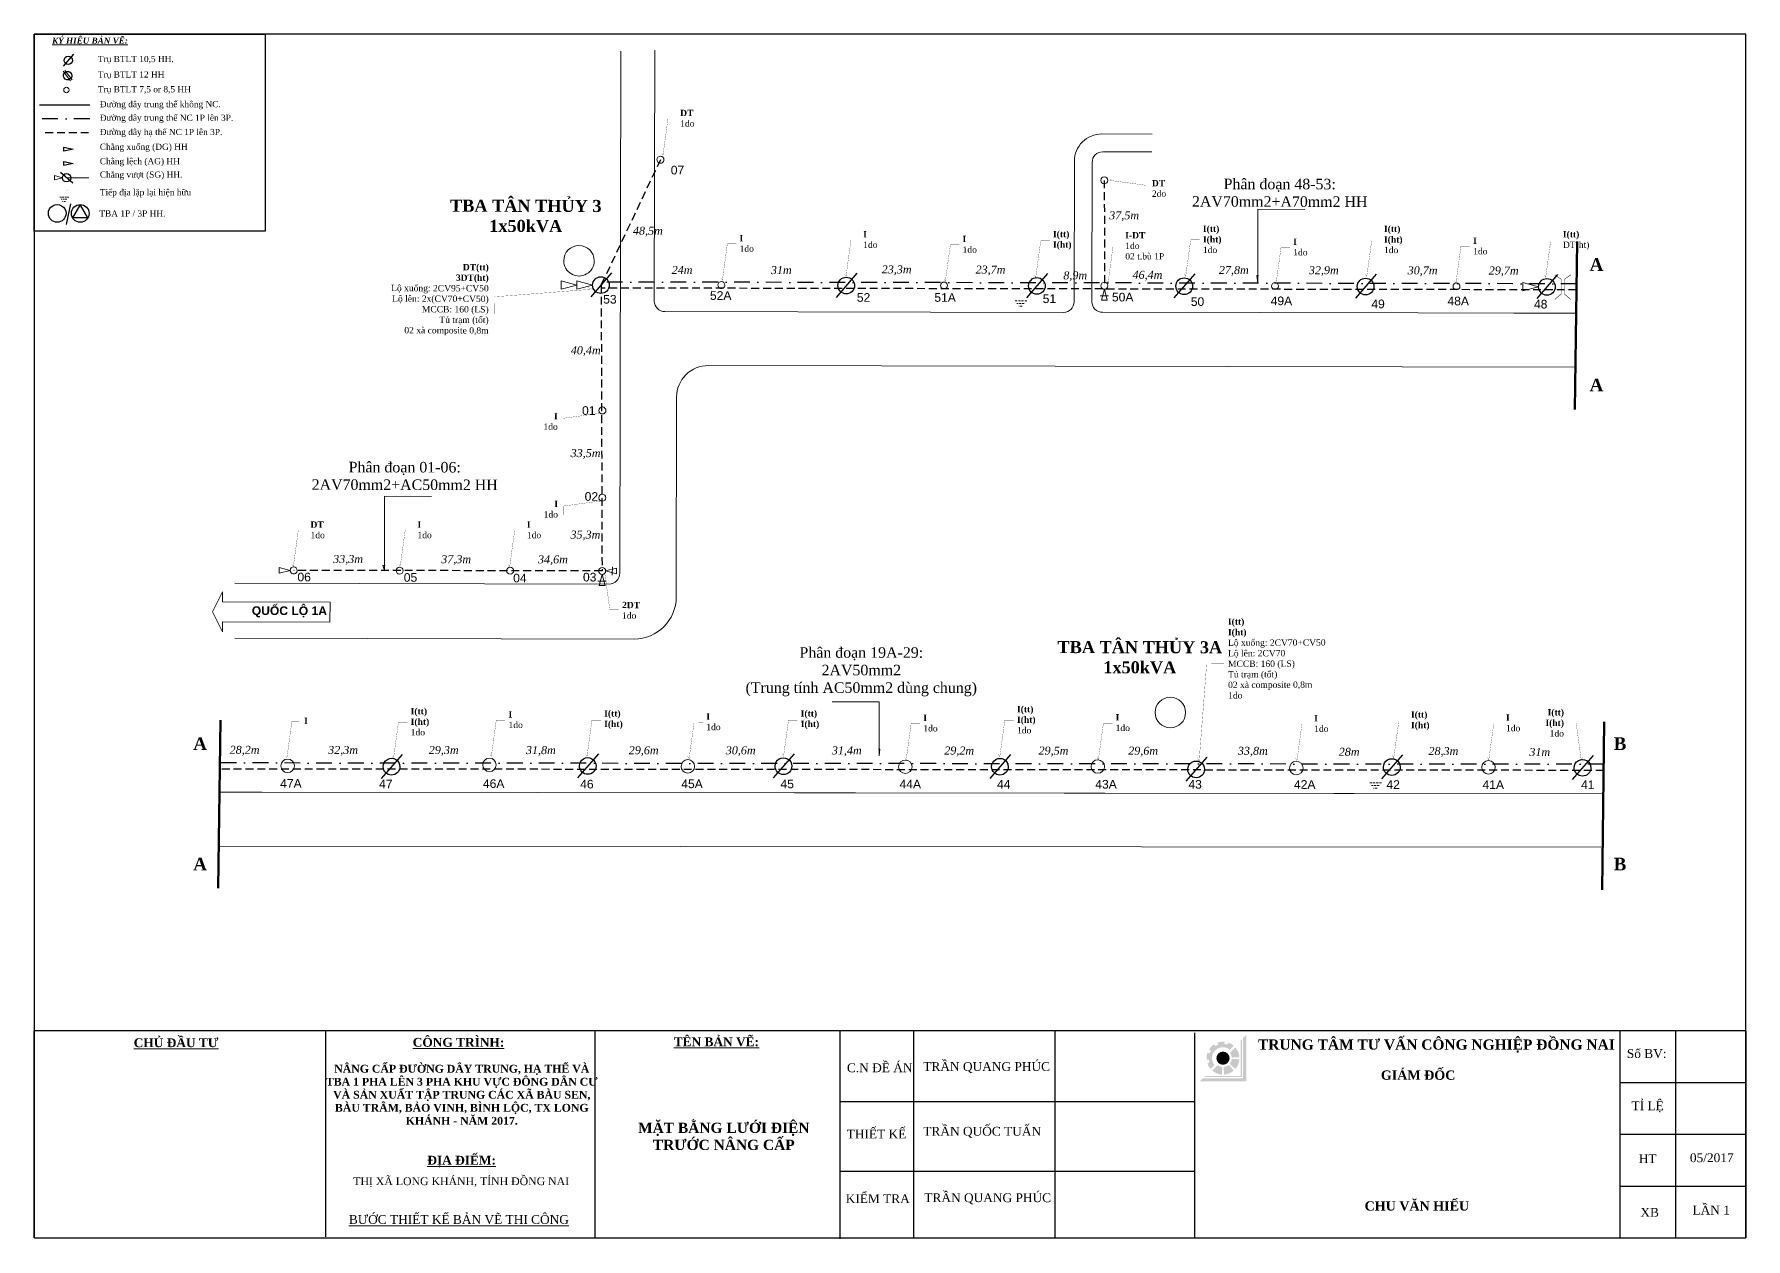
# Model space of a CAD drawing. Header units: metres. Extents: x 429925 to 893472, y 1245258 to 2552490.
# Drawn here: x 435370 to 436183, y 1260854 to 1261426 of the extents above; entities that cross this region are included whole.
import ezdxf

# ---------------------------------------------------------------- set-up
doc = ezdxf.new("R2010")
doc.units = ezdxf.units.M
doc.linetypes.add('DASHDOT', pattern=[1, 0.5, -0.25, 0, -0.25])
doc.linetypes.add('DASHED2', pattern=[0.375, 0.25, -0.125])
doc.layers.add('duong', color=2, linetype='Continuous', lineweight=15)
doc.layers.add('duong bao', color=3, linetype='Continuous', lineweight=13)
doc.layers.add('Khung ten', color=7, linetype='Continuous')
doc.layers.add('KHUNGBANVE', color=6, linetype='Continuous')
doc.styles.get("Standard").update_dxf_attribs({"font": 'arial.ttf'})
doc.styles.add('Unicode', font='times.ttf')

# ---------------------------------------------------------------- blocks, each defined once
blk = doc.blocks.new('A$C46BF4DDC')
at = {"color": 9, "linetype": 'Continuous'}
blk.add_line((9.91, 11.46), (0, 0), dxfattribs=at)
blk.add_lwpolyline([(0.89, 5.61, -1), (8.82, 5.61, -1)], format="xyb", close=True, dxfattribs=at)
blk = doc.blocks.new('A$C293D3FA7')
at = {"color": 4, "linetype": 'Continuous', "lineweight": 18}
blk.add_line((3.18, 3.98), (3.18, 0), dxfattribs=at)
blk.add_lwpolyline([(0, 2.04), (5.22, 0.64), (5.22, 3.43)], close=True, dxfattribs=at)
blk = doc.blocks.new('A$C7B825D87')
at = {"layer": 'duong bao', "color": 1, "linetype": 'DASHED2', "lineweight": 20, "ltscale": 4}
for p, q in [((1.21, 2.48), (7.13, 2.48)), ((2.41, 1.31), (5.91, 1.31)), ((3.34, 0), (4.99, 0))]:
    blk.add_line(p, q, dxfattribs=at)
at = {"layer": 'duong bao', "color": 1, "linetype": 'DASHED2', "lineweight": 20, "ltscale": 4, "const_width": 0.0325}
blk.add_lwpolyline([(0.01, 8.11), (4.17, 5.43), (4.17, 2.48)], dxfattribs=at)
blk = doc.blocks.new('A$C6542344A')
at = {"color": 9, "linetype": 'Continuous'}
for p, q in [((7.5, 9.8), (0, 1.2)), ((8.7, 8.6), (1.3, 0))]:
    blk.add_line(p, q, dxfattribs=at)
for points in [[(0.3, 4.9, -1), (8.2, 4.9, -1)], [(4.3, 1, -1), (4.3, 8.9, -1)]]:
    blk.add_lwpolyline(points, format="xyb", close=True, dxfattribs=at)

msp = doc.modelspace()

# ---------------------------------------------------------------- hatches: boundary and pattern name
at = {"layer": 'duong bao', "lineweight": 50, "ltscale": 2}
h = msp.add_hatch(color=256, dxfattribs=at)
h.paths.add_polyline_path([(435385.22, 1261404.33, -1), (435386, 1261408.23, -1)], flags=17)
h.paths.add_polyline_path([(435386, 1261408.23, 1), (435385.22, 1261404.33, 1)], flags=17)
at = {"layer": 'Khung ten'}
h = msp.add_hatch(color=160, dxfattribs=at)
h.paths.add_polyline_path([(435945.33, 1260950.74), (435943.77, 1260949.17), (435943.77, 1260930.19), (435924.78, 1260930.19), (435923.22, 1260928.63), (435945.33, 1260928.63)])
h.paths.add_polyline_path([(435943.25, 1260948.65), (435942.73, 1260948.13), (435942.73, 1260931.23), (435925.83, 1260931.23), (435925.3, 1260930.71), (435943.25, 1260930.71)], flags=17)
for color, points in [(160, [(435939.42, 1260945.57, 0.10032), (435936.73, 1260947.11), (435936.4, 1260946.12, 0.055263), (435934.94, 1260946.43), (435935.04, 1260947.46, 0.110865), (435931.64, 1260947.04), (435931.99, 1260946.06, 0.055263), (435930.65, 1260945.41), (435930.09, 1260946.29, 0.110865), (435927.67, 1260943.87), (435928.55, 1260943.31, 0.055263), (435927.9, 1260941.97), (435926.92, 1260942.32, 0.110865), (435926.5, 1260938.92), (435927.53, 1260939.02, 0.055263), (435927.84, 1260937.56), (435926.85, 1260937.23, 0.10032), (435928.39, 1260934.53), (435930.24, 1260936.38, -0.904534), (435937.57, 1260943.72)]), (1, [(435937.4, 1260939.68, 1), (435931.15, 1260939.68, 1)])]:
    msp.add_hatch(color=color, dxfattribs=at).paths.add_polyline_path(points)
h = msp.add_hatch(color=104, dxfattribs=at)
h.paths.add_polyline_path([(435940.16, 1260944.83), (435937.57, 1260942.24, -0.149436), (435938.44, 1260939.96), (435942.08, 1260940.2, 0.16445)])
h.paths.add_polyline_path([(435942.08, 1260939.16), (435938.44, 1260939.4, -0.16445), (435937.41, 1260936.94), (435940.16, 1260934.53, 0.16445)])
h.paths.add_polyline_path([(435939.42, 1260933.8), (435937.02, 1260936.54, -0.16445), (435934.55, 1260935.52), (435934.8, 1260931.88, 0.16445)])
h.paths.add_polyline_path([(435933.75, 1260931.88), (435934, 1260935.52, -0.149436), (435931.72, 1260936.39), (435929.13, 1260933.8, 0.16445)])

# ---------------------------------------------------------------- linework, layer by layer
at = {"color": 4, "linetype": 'Continuous', "lineweight": 18}
for p, q in [((435647.78, 1261169.86), (435648.25, 1261417.97)), ((435664.42, 1261418.43), (435664.2, 1261299.23)), ((435876.73, 1261378.6), (435900.69, 1261378.56)), ((435877.16, 1261370.11), (435900.52, 1261370.06)), ((435863.58, 1261298.86), (435863.71, 1261365.63)), ((435872.15, 1261365.12), (435872.02, 1261298.92)), ((435950.88, 1261342.83), (435973.19, 1261342.79)), ((435669.19, 1261294.22), (435858.57, 1261293.87)), ((435877.01, 1261293.91), (436101.98, 1261293.49)), ((436101.98, 1261293.49), (436072.46, 1261293.54)), ((435689.82, 1261268.62), (436101.63, 1261267.86)), ((435674.62, 1261158.7), (435674.79, 1261253.65)), ((435536.1, 1261206.55), (435558.41, 1261206.5)), ((435644.28, 1261173.01), (435644.27, 1261169.03)), ((435465.03, 1261165.2), (435642.78, 1261164.87)), ((435464.98, 1261139.09), (435654.58, 1261138.74)), ((435770.93, 1261108.9), (435748.63, 1261108.9)), ((435759.7, 1261065.65), (435457.73, 1261065.96)), ((435457.73, 1261065.96), (435477.79, 1261065.94)), ((436114.93, 1261065.3), (435730.84, 1261065.68)), ((436114.93, 1261065.3), (435759.7, 1261065.65)), ((436114.61, 1261039.82), (435457.4, 1261040.33))]:
    msp.add_line(p, q, dxfattribs=at)
at = {"color": 1, "lineweight": 30, "ltscale": 15}
msp.add_line((435396.09, 1261392.28), (435372.26, 1261392.28), dxfattribs=at)
at = {"color": 1, "linetype": 'DASHDOT', "lineweight": 30, "ltscale": 15}
for p, q in [((435396.09, 1261385.82), (435372.26, 1261385.82)), ((436102.17, 1261307.43), (435638.97, 1261308.29)), ((436115.11, 1261079.24), (435457.91, 1261079.9))]:
    msp.add_line(p, q, dxfattribs=at)
at = {"color": 5, "linetype": 'DASHED2', "lineweight": 30, "ltscale": 15}
for p, q in [((435374.93, 1261379.31), (435396.13, 1261379.31)), ((435667.12, 1261366.34), (435638.97, 1261306.93)), ((435877.91, 1261356.56), (435877.95, 1261306.49)), ((436102.13, 1261304.55), (435638.96, 1261305.41)), ((435638.97, 1261306.93), (435639.38, 1261171.08)), ((435639.44, 1261171.08), (435492.95, 1261171.35)), ((435639.39, 1261169.43), (435639.39, 1261169.26)), ((436115.07, 1261076.35), (435457.87, 1261077.02))]:
    msp.add_line(p, q, dxfattribs=at)
at = {"color": 7, "linetype": 'Continuous'}
msp.add_line((435387.01, 1261345.35), (435384.92, 1261335.58), dxfattribs=at)
at = {"color": 9, "linetype": 'Continuous'}
msp.add_lwpolyline([(435369.74, 1260854.45), (436182.54, 1260854.45), (436182.54, 1261425.95), (435369.74, 1261425.95)], close=True, dxfattribs=at)
at = {"color": 7, "linetype": 'Continuous'}
for points in [[(435369.74, 1261425.95), (435479.45, 1261425.95), (435479.45, 1261332.37), (435369.74, 1261332.37)], [(435383.8, 1261372.34), (435388.2, 1261371.39), (435383.8, 1261370.44)], [(435383.8, 1261365.5), (435388.2, 1261364.56), (435383.8, 1261363.61)], [(435388.12, 1261338.83), (435391.59, 1261344.82), (435395.05, 1261338.83)]]:
    msp.add_lwpolyline(points, close=True, dxfattribs=at)
at = {"color": 9, "linetype": 'Continuous'}
for points in [[(435385.22, 1261404.33, -1), (435386, 1261408.23, -1)], [(435387.56, 1261405.89, -1), (435383.66, 1261406.67, -1)]]:
    msp.add_lwpolyline(points, format="xyb", close=True, dxfattribs=at)
at = {"color": 4, "linetype": 'Continuous', "lineweight": 18}
for points in [[(435383.72, 1261399.45, -1), (435386.3, 1261399.45, -1)], [(435665.47, 1261366.35, -1), (435668.78, 1261366.34, -1)], [(435876.25, 1261356.57, -1), (435879.57, 1261356.56, -1)], [(435621.19, 1261318.37, -1), (435635.7, 1261318.39, -1)], [(435694.42, 1261306.83, -1), (435697.73, 1261306.82, -1)], [(435800.17, 1261306.63, -1), (435803.49, 1261306.63, -1)], [(435876.3, 1261306.49, -1), (435879.61, 1261306.49, -1)], [(435957.37, 1261306.34, -1), (435960.68, 1261306.34, -1)], [(436043.51, 1261306.18, -1), (436046.82, 1261306.18, -1)], [(435637.92, 1261247.28, -1), (435641.24, 1261247.28, -1)], [(435637.85, 1261205.87, -1), (435641.16, 1261205.87, -1)], [(435491.3, 1261171.36, -1), (435494.61, 1261171.35, -1)], [(435541.61, 1261171.26, -1), (435544.92, 1261171.26, -1)], [(435594.09, 1261171.16, -1), (435597.4, 1261171.16, -1)], [(435637.78, 1261171.08, -1), (435641.09, 1261171.08, -1)], [(435916.51, 1261103.86, -1), (435902.01, 1261103.83, -1)], [(435493.26, 1261078.51, -1), (435486.87, 1261078.51, -1)], [(435589.11, 1261078.99, -1), (435582.72, 1261079, -1)], [(435683.34, 1261078.26, -1), (435676.95, 1261078.27, -1)], [(435786.63, 1261078.09, -1), (435780.24, 1261078.09, -1)], [(435878.04, 1261078.18, -1), (435871.64, 1261078.19, -1)], [(435972.27, 1261077.45, -1), (435965.87, 1261077.46, -1)], [(436063.56, 1261077.82, -1), (436057.17, 1261077.83, -1)]]:
    msp.add_lwpolyline(points, format="xyb", close=True, dxfattribs=at)
for points in [[(435383.11, 1261357.79), (435379.38, 1261356.79), (435379.38, 1261358.79)], [(435627.44, 1261306.84), (435619.98, 1261304.86), (435619.99, 1261308.84)], [(435634.9, 1261306.82), (435627.44, 1261304.85), (435627.44, 1261308.83)], [(436084.18, 1261306.02), (436076.73, 1261308.03), (436076.72, 1261304.05)], [(435491.3, 1261171.36), (435486.08, 1261169.97), (435486.08, 1261172.76)], [(435641.09, 1261171.08), (435646.31, 1261169.67), (435646.32, 1261172.46)], [(435510.2, 1261156.32), (435459.17, 1261156.42), (435459.18, 1261161.18), (435454.4, 1261151.66), (435459.14, 1261142.13), (435459.15, 1261146.89), (435510.18, 1261146.8)]]:
    msp.add_lwpolyline(points, close=True, dxfattribs=at)
at = {"color": 7, "linetype": 'Continuous'}
for points in [[(435376.44, 1261340.86, -1), (435384.83, 1261340.89, -1)], [(435387.37, 1261340.86, -1), (435395.77, 1261340.89, -1)]]:
    msp.add_lwpolyline(points, format="xyb", close=True, dxfattribs=at)
at = {"color": 4, "linetype": 'Continuous', "lineweight": 18}
for points in [[(435951.17, 1261311.32), (435950.4, 1261311.34), (435950.83, 1261307.72), (435950.88, 1261342.83)], [(435536.38, 1261173.72), (435535.29, 1261173.68), (435536.04, 1261171.27), (435536.1, 1261206.55)], [(435770.6, 1261086.36), (435771.37, 1261086.36), (435770.93, 1261083.3), (435770.93, 1261108.9)]]:
    msp.add_lwpolyline(points, dxfattribs=at)
at = {"color": 4, "linetype": 'Continuous', "lineweight": 18, "const_width": 0.24}
for points in [[(436091.76, 1261311.74), (436094.86, 1261309.62), (436094.85, 1261302.57), (436091.88, 1261300.04)], [(436099.54, 1261311.73), (436096.43, 1261309.62), (436096.42, 1261302.57), (436099.38, 1261300.03)]]:
    msp.add_lwpolyline(points, dxfattribs=at)
at = {"color": 4, "linetype": 'Continuous', "lineweight": 18}
for centre, radius, start, end in [((435876.71, 1261365.6), 13, 89.89343, 179.89343), ((435876.72, 1261370.6), 8, 89.89343, 89.89343), ((435877.15, 1261365.11), 5, 89.89343, 179.89343), ((435669.2, 1261299.22), 5, 179.89343, 269.89343), ((435858.58, 1261298.87), 5, 269.89343, 359.89343), ((435877.02, 1261298.91), 5, 179.89343, 269.89343), ((435689.79, 1261253.62), 15, 89.89343, 179.89343), ((435642.78, 1261169.87), 5, 269.89343, 359.89343), ((435654.62, 1261158.74), 20, 269.89343, 359.89343)]:
    msp.add_arc(centre, radius, start, end, dxfattribs=at)
at = {"layer": 'duong bao', "lineweight": 18, "ltscale": 2}
msp.add_line((435395.74, 1261357.74), (435385.15, 1261357.74), dxfattribs=at)
at = {"layer": 'duong bao', "lineweight": 50, "ltscale": 2}
for p, q in [((436102.45, 1261327.6), (436101.36, 1261247.79)), ((435458.16, 1261100.21), (435457.15, 1261020.4)), ((436115.36, 1261099.47), (436114.35, 1261019.66))]:
    msp.add_line(p, q, dxfattribs=at)
at = {"layer": 'duong bao', "color": 4, "lineweight": 15, "ltscale": 2, "const_width": 0.1}
for points in [[(435667.66, 1261369.62), (435668.34, 1261368.59), (435670.7, 1261385.83), (435674.92, 1261385.84)], [(435881.48, 1261357.25), (435880.46, 1261356.57), (435897.69, 1261354.21), (435897.71, 1261350)], [(435754.57, 1261312.02), (435755.25, 1261310.99), (435757.61, 1261328.23), (435761.83, 1261328.24)], [(435844.68, 1261311.62), (435845.36, 1261310.6), (435847.72, 1261327.83), (435851.94, 1261327.85)], [(435915.9, 1261312.09), (435916.58, 1261311.07), (435918.94, 1261328.3), (435923.16, 1261328.31)], [(436001.88, 1261312.02), (436002.57, 1261311), (436004.93, 1261328.23), (436009.14, 1261328.25)], [(436086.85, 1261311.55), (436087.53, 1261310.53), (436089.89, 1261327.76), (436094.11, 1261327.77)], [(435695.86, 1261310.16), (435696.54, 1261309.14), (435698.9, 1261326.37), (435703.11, 1261326.38)], [(435801.76, 1261309.76), (435802.44, 1261308.74), (435804.8, 1261325.97), (435809.01, 1261325.99)], [(435879.01, 1261309.01), (435879.69, 1261307.99), (435882.05, 1261325.22), (435886.26, 1261325.24)], [(435958.79, 1261308.45), (435959.47, 1261307.43), (435961.83, 1261324.66), (435966.05, 1261324.68)], [(436044.22, 1261308.94), (436044.9, 1261307.91), (436047.26, 1261325.14), (436051.48, 1261325.16)], [(435632.74, 1261305.63), (435634.88, 1261304.87), (435588.41, 1261301.27), (435588.29, 1261293.07)], [(435637.37, 1261246.64), (435638.39, 1261245.95), (435621.16, 1261243.6), (435621.14, 1261239.38)], [(435637.49, 1261204.96), (435638.51, 1261204.28), (435621.28, 1261201.92), (435621.26, 1261197.7)], [(435492.1, 1261174.13), (435492.78, 1261173.11), (435495.14, 1261190.34), (435499.36, 1261190.36)], [(435542.86, 1261174.16), (435543.54, 1261173.13), (435545.9, 1261190.36), (435550.12, 1261190.38)], [(435594.86, 1261174.16), (435595.54, 1261173.13), (435597.9, 1261190.36), (435602.11, 1261190.38)], [(435640.05, 1261168.82), (435640.73, 1261169.84), (435643.09, 1261152.61), (435647.31, 1261152.59)], [(435922.17, 1261082.71), (435922.93, 1261080.56), (435926.53, 1261127.04), (435934.73, 1261127.15)], [(435586.12, 1261084), (435586.81, 1261082.98), (435589.16, 1261100.21), (435593.38, 1261100.22)], [(435631.56, 1261084), (435632.24, 1261082.98), (435634.6, 1261100.21), (435638.82, 1261100.22)], [(435724.89, 1261083.99), (435725.57, 1261082.97), (435727.93, 1261100.2), (435732.14, 1261100.21)], [(435827.62, 1261083.97), (435828.3, 1261082.95), (435830.66, 1261100.18), (435834.88, 1261100.2)], [(435489.05, 1261083.4), (435489.73, 1261082.38), (435492.09, 1261099.61), (435496.31, 1261099.63)], [(435539.67, 1261083.01), (435540.35, 1261081.98), (435542.71, 1261099.22), (435546.93, 1261099.23)], [(435680.05, 1261082.99), (435680.73, 1261081.97), (435683.09, 1261099.2), (435687.31, 1261099.22)], [(435783.13, 1261082.38), (435783.81, 1261081.36), (435786.17, 1261098.59), (435790.39, 1261098.61)], [(435874.44, 1261082.61), (435875.12, 1261081.58), (435877.48, 1261098.82), (435881.69, 1261098.83)], [(435968.73, 1261082.19), (435969.41, 1261081.17), (435971.77, 1261098.4), (435975.99, 1261098.41)], [(436014.71, 1261083.45), (436015.39, 1261082.42), (436017.75, 1261099.66), (436021.97, 1261099.67)], [(436059.83, 1261082.47), (436060.51, 1261081.45), (436062.87, 1261098.68), (436067.09, 1261098.7)], [(436105.05, 1261082.47), (436104.37, 1261081.45), (436102.01, 1261098.68), (436097.8, 1261098.7)]]:
    msp.add_lwpolyline(points, dxfattribs=at)
at = {"layer": 'KHUNGBANVE', "color": 2}
for p, q in [((435369.74, 1260854.45), (435369.74, 1260952.61)), ((436182.54, 1260952.61), (435369.74, 1260952.61)), ((435508.22, 1260854.9), (435508.22, 1260952.76)), ((435636.07, 1260854.45), (435636.07, 1260952.61)), ((435752.52, 1260853.93), (435752.52, 1260952.61)), ((435787.42, 1260854.15), (435787.42, 1260952.61)), ((435854.5, 1260854.45), (435854.5, 1260952.31)), ((435920.96, 1260854.45), (435920.96, 1260951.79)), ((436122.89, 1260854.23), (436122.89, 1260952.61)), ((436149.4, 1260854.23), (436149.4, 1260952.61)), ((436182.54, 1260952.61), (436182.54, 1260854.45)), ((436182.54, 1260928.02), (436122.89, 1260928.02)), ((435920.96, 1260918.97), (435752.52, 1260918.97)), ((436182.54, 1260903.42), (436122.89, 1260903.42)), ((435920.96, 1260885.91), (435752.52, 1260885.91)), ((436182.54, 1260878.83), (436122.89, 1260878.83)), ((435369.74, 1260854.45), (436182.54, 1260854.45))]:
    msp.add_line(p, q, dxfattribs=at)

# ---------------------------------------------------------------- block references
at = {"color": 4, "linetype": 'Continuous', "lineweight": 18, "yscale": 0.5, "zscale": 0.5}
for p, xscale, rotation in [((435383.45, 1261410.74), 0.5000000000041764, 359.9423113320694), ((435382.28, 1261360.22), 0.5000000000211088, 269.9863334116617)]:
    msp.add_blockref('A$C46BF4DDC', p, dxfattribs=dict(at, xscale=xscale, rotation=rotation))
at = {"color": 4, "linetype": 'Continuous', "lineweight": 18}
for p, rotation in [((435634, 1261301.21), 359.8934308450147), ((435750.51, 1261300.99), 359.8934308450147), ((435841.03, 1261300.83), 359.8934308450147), ((435910.99, 1261300.7), 359.8934308450147), ((435997.13, 1261300.54), 359.8934308450147), ((436083.26, 1261300.38), 359.8934308450147), ((435534.56, 1261072.52), 359.9423113302711), ((435627.73, 1261072.85), 359.9423113302711), ((435720.67, 1261072.76), 359.9423113302711), ((435823.48, 1261072.5), 359.9423113302711), ((436009.59, 1261072.34), 359.9423113302711), ((435916.66, 1261071.24), 359.9423113302711), ((436100.14, 1261072.01), 359.9423113302711)]:
    msp.add_blockref('A$C46BF4DDC', p, dxfattribs=dict(at, rotation=rotation))
at = {"layer": 'duong bao', "lineweight": 50, "ltscale": 2, "xscale": 0.4999999999677948, "yscale": 0.5, "zscale": 0.5, "rotation": 78.73382310779768}
msp.add_blockref('A$C6542344A', (435387.61, 1261403.7), dxfattribs=at)
at = {"layer": 'duong bao', "lineweight": 50, "ltscale": 2, "xscale": -0.8000000000029104, "yscale": 0.7999999999883585, "zscale": 0.8}
msp.add_blockref('A$C7B825D87', (435387.19, 1261346.58), dxfattribs=at)
at = {"layer": 'duong bao', "lineweight": 50, "ltscale": 2, "xscale": -1}
for p in [(435842.3, 1261296.82), (436010.77, 1261067.91)]:
    msp.add_blockref('A$C7B825D87', p, dxfattribs=at)
at = {"layer": 'duong bao', "lineweight": 50, "ltscale": 2, "rotation": 269.8934308448112}
for p in [(435875.91, 1261304.84), (435637.4, 1261169.43)]:
    msp.add_blockref('A$C293D3FA7', p, dxfattribs=at)

# ---------------------------------------------------------------- texts
at = {"color": 4, "linetype": 'Continuous', "lineweight": 18, "insert": (435396.2, 1261422.48), "char_height": 2.867, "width": 49.2057, "attachment_point": 5}
msp.add_mtext('\\C7;\\fTimes New Roman|b1|i1|;\\H2.8669647164643;\\LKÝ HIỆU BẢN VẼ\\l\\L:\\l', dxfattribs=at)
at = {"char_height": 2.9352, "attachment_point": 4}
for s, insert, width in [('{\\fTimes New Roman|b0|i0|c0|p18;\\C7;Trụ BTLT 10,5 HH.}', (435399.93, 1261413.82), 78.7288), ('{\\fTimes New Roman|b0|i0|c0|p18;\\C7;Trụ BTLT 12 HH}', (435399.93, 1261406.5), 78.7288), ('{\\fTimes New Roman|b0|i0|c0|p18;\\C7;Trụ BTLT 7,5 or 8,5 HH}', (435399.93, 1261399.47), 78.7288), ('{\\fTimes New Roman|b0|i0|c0|p18;\\H1x;\\C7;Đường dây trung thế không NC.}', (435400.87, 1261392.28), 60.7348), ('{\\fTimes New Roman|b0|i0|c0|p18;\\C7;Đường dây trung thế NC 1P lên 3P.}', (435400.87, 1261385.82), 65.0554), ('{\\fTimes New Roman|b0|i0|c0|p18;\\C7;Đường dây hạ thế NC 1P lên 3P.}', (435400.87, 1261379.06), 69.8685), ('{\\fTimes New Roman|b0|i0|c0|p18;\\C7;Chằng xuống (DG) HH}', (435400.87, 1261372.02), 67.094), ('{\\fTimes New Roman|b0|i0|c0|p18;\\C7;Chằng lệch (AG) HH}', (435400.87, 1261365.18), 67.094), ('{\\fTimes New Roman|b0|i0|c0|p18;\\C7;Chằng vượt (SG) HH.}', (435400.87, 1261358.82), 67.094), ('{\\fTimes New Roman|b0|i0|c0|p18;\\C7;Tiếp địa lặp lại hiện hữu}', (435400.87, 1261350.44), 67.094), ('{\\fTimes New Roman|b0|i0|c0|p18;\\C7;TBA 1P / 3P HH.}', (435400.64, 1261340.79), 74)]:
    msp.add_mtext(s, dxfattribs=dict(at, insert=insert, width=width))
at = {"color": 4, "linetype": 'Continuous', "lineweight": 18}
for s, insert, char_height, width, attachment_point, rotation in [('{\\fTimes New Roman|b1|i0|c0|p18;\\C7;DT\\P\\fTimes New Roman|b0|i0|c0|p18;1do}', (435676.5, 1261386.06), 3, 24.4669, 4, 0.09969), ('{\\fArial Unicode MS|b0|i0|c0|p34;\\C7;07}', (435675.23, 1261361.39), 4.1093, 22.225, 5, 359.89343), ('{\\fTimes New Roman|b1|i0|c0|p18;\\C7;DT\\P\\fTimes New Roman|b0|i0|c0|p18;2do}', (435900.5, 1261352.71), 3, 11.75, 4, 0.09969), ('{\\fTimes New Roman|b0|i0|c0|p18;\\C7;Phân đoạn 48-53:\\P2AV70mm2+A70mm2 HH}', (435961.22, 1261350.61), 5, 86.625, 5, 359.89343), ('{\\fTimes New Roman|b1|i0|c0|p18;\\C7;TBA TÂN THỦY 3 1x50kVA}', (435603.16, 1261339.62), 5.7341, 87, 5, 359.89343), ('{\\fTimes New Roman|b0|i1|c0|p18;\\C7;37,5m}', (435887.34, 1261339.51), 3.8, 22.4014, 5, 359.89343), ('{\\fTimes New Roman|b0|i1|c0|p18;\\C7;48,5m}', (435661.15, 1261332.18), 3.8, 22.4014, 5, 359.89343), ('{\\fTimes New Roman|b1|i0|c0|p18;\\C7;I\\P\\fTimes New Roman|b0|i0|c0|p18;1do}', (435704.7, 1261326.6), 3, 24.4669, 4, 0.09969), ('{\\fTimes New Roman|b1|i0|c0|p18;\\C7;I\\P\\fTimes New Roman|b0|i0|c0|p18;1do}', (435763.41, 1261328.46), 3, 24.4669, 4, 0.09969), ('{\\fTimes New Roman|b1|i0|c0|p18;\\C7;I\\P\\fTimes New Roman|b0|i0|c0|p18;1do}', (435810.6, 1261326.2), 3, 24.4669, 4, 0.09969), ('{\\fTimes New Roman|b1|i0|c0|p18;\\C7;I(tt)\\PI(ht)}', (435853.53, 1261328.06), 3, 24.4669, 4, 0.09969), ('{\\fTimes New Roman|b1|i0|c0|p18;\\C7;I-DT\\P\\fTimes New Roman|b0|i0|c0|p18;1do\\P02 t.bù 1P}', (435887.85, 1261325.45), 3, 24.4669, 4, 0.09969), ('{\\fTimes New Roman|b1|i0|c0|p18;\\C7;I(tt)\\PI(ht)\\fTimes New Roman|b0|i0|c0|p18;\\P1do}', (435924.74, 1261328.53), 3, 24.4669, 4, 0.09969), ('{\\fTimes New Roman|b1|i0|c0|p18;\\C7;I\\P\\fTimes New Roman|b0|i0|c0|p18;1do}', (435967.63, 1261324.89), 3, 24.4669, 4, 0.09969), ('{\\fTimes New Roman|b1|i0|c0|p18;\\C7;I(tt)\\PI(ht)\\P\\fTimes New Roman|b0|i0|c0|p18;1do}', (436010.73, 1261328.47), 3, 24.4669, 4, 0.09969), ('{\\fTimes New Roman|b1|i0|c0|p18;\\C7;I\\P\\fTimes New Roman|b0|i0|c0|p18;1do}', (436053.06, 1261325.38), 3, 24.4669, 4, 0.09969), ('{\\fTimes New Roman|b1|i0|c0|p18;\\C7;I(tt)\\P\\fTimes New Roman|b0|i0|c0|p18;DT(ht)}', (436095.69, 1261327.99), 3, 24.4669, 4, 0.09969), ('{\\fTimes New Roman|b1|i0|c0|p18;\\C7;A}', (436111.63, 1261316.59), 6, 22.4014, 5, 359.89343), ('{\\fTimes New Roman|b1|i0|c0|p18;\\C7;DT(tt)\\P3DT(ht)\\P\\fTimes New Roman|b0|i0|c0|p18;Lộ xuống: 2CV95+CV50\\PLộ lên: 2x(CV70+CV50)\\PMCCB: 160 (LS) \\PTủ trạm (tốt)\\P02 xà composite 0,8m}', (435585.56, 1261299.82), 3, 71.5508, 6, 359.82333), ('{\\fTimes New Roman|b0|i1|c0|p18;\\C7;24m}', (435677.39, 1261314.01), 3.8, 22.4014, 5, 359.89343), ('{\\fTimes New Roman|b0|i1|c0|p18;\\C7;31m}', (435724.5, 1261313.92), 3.8, 22.4014, 5, 359.89343), ('{\\fTimes New Roman|b0|i1|c0|p18;\\C7;23,3m}', (435779.28, 1261313.82), 3.8, 22.4014, 5, 359.89343), ('{\\fTimes New Roman|b0|i1|c0|p18;\\C7;23,7m}', (435823.86, 1261313.74), 3.8, 22.4014, 5, 359.89343), ('{\\fTimes New Roman|b0|i1|c0|p18;\\C7;8,9m}', (435864.1, 1261310.99), 3.8, 22.4014, 5, 359.89343), ('{\\fTimes New Roman|b0|i1|c0|p18;\\C7;46,4m}', (435898.41, 1261311.24), 3.8, 22.4014, 5, 359.89343), ('{\\fTimes New Roman|b0|i1|c0|p18;\\C7;27,8m}', (435939.41, 1261313.52), 3.8, 22.4014, 5, 359.89343), ('{\\fTimes New Roman|b0|i1|c0|p18;\\C7;32,9m}', (435982.14, 1261313.44), 3.8, 22.4014, 5, 359.89343), ('{\\fTimes New Roman|b0|i1|c0|p18;\\C7;30,7m}', (436029.06, 1261313.36), 3.8, 22.4014, 5, 359.89343), ('{\\fTimes New Roman|b0|i1|c0|p18;\\C7;29,7m}', (436067.58, 1261313.29), 3.8, 22.4014, 5, 359.89343), ('{\\fArial Unicode MS|b0|i0|c0|p34;\\C7;52A}', (435695.74, 1261301.84), 4.1093, 22.225, 5, 359.89343), ('{\\fArial Unicode MS|b0|i0|c0|p34;\\C7;52}', (435763.59, 1261300.92), 4.1093, 22.225, 5, 359.89343), ('{\\fArial Unicode MS|b0|i0|c0|p34;\\C7;50A}', (435886.64, 1261301.07), 4.1093, 22.225, 5, 359.89343), ('{\\fArial Unicode MS|b0|i0|c0|p34;\\C7;53}', (435643.12, 1261300.06), 4.1093, 22.225, 5, 359.89343), ('{\\fArial Unicode MS|b0|i0|c0|p34;\\C7;51A}', (435802.31, 1261300.91), 4.1093, 22.225, 5, 359.89343), ('{\\fArial Unicode MS|b0|i0|c0|p34;\\C7;51}', (435851.85, 1261300.31), 4.1093, 22.225, 5, 359.89343), ('{\\fArial Unicode MS|b0|i0|c0|p34;\\C7;50}', (435922.17, 1261298.95), 4.1093, 22.225, 5, 359.89343), ('{\\fArial Unicode MS|b0|i0|c0|p34;\\C7;49A}', (435962.02, 1261299.31), 4.1093, 22.225, 5, 359.89343), ('{\\fArial Unicode MS|b0|i0|c0|p34;\\C7;49}', (436007.91, 1261297.86), 4.1093, 22.225, 5, 359.89343), ('{\\fArial Unicode MS|b0|i0|c0|p34;\\C7;48A}', (436045.98, 1261299.24), 4.1093, 22.225, 5, 359.89343), ('{\\fArial Unicode MS|b0|i0|c0|p34;\\C7;48}', (436081.96, 1261297.75), 4.1093, 14.9029, 4, 359.89343), ('{\\fTimes New Roman|b0|i1|c0|p18;\\C7;40,4m}', (435631.65, 1261275.44), 3.8, 22.4014, 5, 359.89343), ('{\\fTimes New Roman|b1|i0|c0|p18;\\C7;A}', (436111.63, 1261259.39), 6, 22.4014, 5, 359.89343), ('{\\fArial Unicode MS|b0|i0|c0|p34;\\C7;01}', (435633.08, 1261247.23), 4.1093, 22.225, 5, 359.89343), ('{\\fTimes New Roman|b1|i0|c0|p18;\\C7;I\\P\\fTimes New Roman|b0|i0|c0|p18;1do}', (435618.35, 1261242.09), 3, 24.4669, 6, 359.90031), ('{\\fTimes New Roman|b0|i0|c0|p18;\\C7;Phân đoạn 01-06:\\P2AV70mm2+AC50mm2 HH}', (435545.68, 1261216.14), 5, 86.625, 5, 359.89343), ('{\\fTimes New Roman|b0|i1|c0|p18;\\C7;33,5m}', (435631.56, 1261226.59), 3.8, 22.4014, 5, 359.89343), ('{\\fArial Unicode MS|b0|i0|c0|p34;\\C7;02}', (435634.32, 1261206.4), 4.1093, 22.225, 5, 359.89343), ('{\\fTimes New Roman|b1|i0|c0|p18;\\C7;I\\P\\fTimes New Roman|b0|i0|c0|p18;1do}', (435618.47, 1261200.42), 3, 24.4669, 6, 359.90031), ('{\\fTimes New Roman|b1|i0|c0|p18;\\C7;DT\\P\\fTimes New Roman|b0|i0|c0|p18;1do}', (435500.94, 1261190.57), 3, 24.4669, 4, 0.09969), ('{\\fTimes New Roman|b1|i0|c0|p18;\\C7;I\\P\\fTimes New Roman|b0|i0|c0|p18;1do}', (435551.7, 1261190.6), 3, 24.4669, 4, 0.09969), ('{\\fTimes New Roman|b1|i0|c0|p18;\\C7;I\\P\\fTimes New Roman|b0|i0|c0|p18;1do}', (435603.7, 1261190.6), 3, 24.4669, 4, 0.09969), ('{\\fTimes New Roman|b0|i1|c0|p18;\\C7;35,3m}', (435631.49, 1261187.89), 3.8, 22.4014, 5, 359.89343), ('{\\fTimes New Roman|b0|i1|c0|p18;\\C7;33,3m}', (435518.79, 1261176.3), 3.8, 22.4014, 5, 359.89343), ('{\\fTimes New Roman|b0|i1|c0|p18;\\C7;37,3m}', (435570.11, 1261176.2), 3.8, 22.4014, 5, 359.89343), ('{\\fTimes New Roman|b0|i1|c0|p18;\\C7;34,6m}', (435616.07, 1261176.12), 3.8, 22.4014, 5, 359.89343), ('{\\fArial Unicode MS|b0|i0|c0|p34;\\C7;06}', (435497.92, 1261168.16), 4.1093, 22.225, 5, 359.89343), ('{\\fArial Unicode MS|b0|i0|c0|p34;\\C7;05}', (435548.43, 1261167.97), 4.1093, 22.225, 5, 359.89343), ('{\\fArial Unicode MS|b0|i0|c0|p34;\\C7;04}', (435600.38, 1261167.67), 4.1093, 22.225, 5, 359.89343), ('{\\fArial Unicode MS|b0|i0|c0|p34;\\C7;03}', (435633.52, 1261168.11), 4.1093, 22.225, 5, 359.89343), ('{\\fArial Unicode MS|b1|i0|c0|p34;\\H1x;\\C7;QUỐC LỘ 1A}', (435490.91, 1261151.6), 4.1093, 73.025, 5, 359.89343), ('{\\fTimes New Roman|b1|i0|c0|p18;\\C7;2DT\\P\\fTimes New Roman|b0|i0|c0|p18;1do}', (435648.89, 1261152.38), 3, 24.4669, 4, 359.90031), ('{\\fTimes New Roman|b1|i0|c0|p18;\\C7;I(tt)\\PI(ht)\\P\\fTimes New Roman|b0|i0|c0|p18;Lộ xuống: 2CV70+CV50\\PLộ lên: 2CV70\\PMCCB: 160 (LS) \\PTủ trạm (tốt)\\P02 xà composite 0,8m\\P1do}', (435936.66, 1261129.46), 3, 71.5508, 4, 0.17667), ('{\\fTimes New Roman|b0|i0|c0|p18;\\C7;Phân đoạn 19A-29:\\P2AV50mm2\\P(Trung tính AC50mm2 dùng chung)}', (435762.51, 1261123.18), 5, 115.2718, 5, 359.98633), ('{\\fTimes New Roman|b1|i0|c0|p18;\\C7;TBA TÂN THỦY 3A 1x50kVA}', (435894.77, 1261130.03), 5.7341, 87, 5, 359.94231), ('{\\fTimes New Roman|b1|i0|c0|p18;\\C7;I}', (435497.89, 1261099.85), 3, 24.4669, 4, 0.09969), ('{\\fTimes New Roman|b1|i0|c0|p18;\\C7;I(tt)\\PI(ht)\\P\\fTimes New Roman|b0|i0|c0|p18;1do}', (435548.51, 1261099.45), 3, 24.4669, 4, 0.09969), ('{\\fTimes New Roman|b1|i0|c0|p18;\\C7;I\\P\\fTimes New Roman|b0|i0|c0|p18;1do}', (435594.97, 1261100.44), 3, 24.4669, 4, 0.09969), ('{\\fTimes New Roman|b1|i0|c0|p18;\\C7;I(tt)\\PI(ht)}', (435640.41, 1261100.44), 3, 24.4669, 4, 0.09969), ('{\\fTimes New Roman|b1|i0|c0|p18;\\C7;I\\P\\fTimes New Roman|b0|i0|c0|p18;1do}', (435688.89, 1261099.43), 3, 24.4669, 4, 0.09969), ('{\\fTimes New Roman|b1|i0|c0|p18;\\C7;I(tt)\\PI(ht)}', (435733.73, 1261100.43), 3, 24.4669, 4, 0.09969), ('{\\fTimes New Roman|b1|i0|c0|p18;\\C7;I\\P\\fTimes New Roman|b0|i0|c0|p18;1do}', (435791.97, 1261098.82), 3, 24.4669, 4, 0.09969), ('{\\fTimes New Roman|b1|i0|c0|p18;\\C7;I(tt)\\PI(ht)\\fTimes New Roman|b0|i0|c0|p18;\\P1do}', (435836.46, 1261100.41), 3, 24.4669, 4, 0.09969), ('{\\fTimes New Roman|b1|i0|c0|p18;\\C7;I\\P\\fTimes New Roman|b0|i0|c0|p18;1do}', (435883.28, 1261099.05), 3, 24.4669, 4, 0.09969), ('{\\fTimes New Roman|b1|i0|c0|p18;\\C7;I\\P\\fTimes New Roman|b0|i0|c0|p18;1do}', (435977.57, 1261098.63), 3, 24.4669, 4, 0.09969), ('{\\fTimes New Roman|b1|i0|c0|p18;\\C7;I(tt)\\PI(ht)}', (436023.55, 1261099.89), 3, 24.4669, 4, 0.09969), ('{\\fTimes New Roman|b1|i0|c0|p18;\\C7;I\\P\\fTimes New Roman|b0|i0|c0|p18;1do}', (436068.68, 1261098.91), 3, 24.4669, 4, 0.09969), ('{\\fTimes New Roman|b1|i0|c0|p18;\\C7;I(tt)\\PI(ht)\\P\\fTimes New Roman|b0|i0|c0|p18;1do}', (436096.21, 1261098.91), 3, 24.4669, 6, 359.90031), ('{\\fTimes New Roman|b1|i0|c0|p18;\\C7;A}', (435448.51, 1261089.05), 6, 22.4014, 5, 359.89343), ('{\\fTimes New Roman|b1|i0|c0|p18;\\C7;B}', (436122.81, 1261089.05), 6, 22.4014, 5, 359.89343), ('{\\fTimes New Roman|b0|i1|c0|p18;\\C7;28,2m}', (435469.63, 1261085.68), 3.8, 22.4014, 5, 359.94231), ('{\\fTimes New Roman|b0|i1|c0|p18;\\C7;32,3m}', (435516.42, 1261085.63), 3.8, 22.4014, 5, 359.94231), ('{\\fTimes New Roman|b0|i1|c0|p18;\\C7;29,3m}', (435564.19, 1261085.58), 3.8, 22.4014, 5, 359.94231), ('{\\fTimes New Roman|b0|i1|c0|p18;\\C7;31,8m}', (435610.32, 1261085.54), 3.8, 22.4014, 5, 359.94231), ('{\\fTimes New Roman|b0|i1|c0|p18;\\C7;29,6m}', (435659.16, 1261085.49), 3.8, 22.4014, 5, 359.94231), ('{\\fTimes New Roman|b0|i1|c0|p18;\\C7;30,6m}', (435705.23, 1261085.44), 3.8, 22.4014, 5, 359.94231), ('{\\fTimes New Roman|b0|i1|c0|p18;\\C7;31,4m}', (435755.61, 1261085.39), 3.8, 22.4014, 5, 359.94231), ('{\\fTimes New Roman|b0|i1|c0|p18;\\C7;29,2m}', (435808.98, 1261085.34), 3.8, 22.4014, 5, 359.94231), ('{\\fTimes New Roman|b0|i1|c0|p18;\\C7;29,5m}', (435853.77, 1261085.29), 3.8, 22.4014, 5, 359.94231), ('{\\fTimes New Roman|b0|i1|c0|p18;\\C7;29,6m}', (435896.35, 1261085.25), 3.8, 22.4014, 5, 359.94231), ('{\\fTimes New Roman|b0|i1|c0|p18;\\C7;33,8m}', (435948.44, 1261085.2), 3.8, 22.4014, 5, 359.94231), ('{\\fTimes New Roman|b0|i1|c0|p18;\\C7;28m}', (435994.18, 1261085.15), 3.8, 22.4014, 5, 359.94231), ('{\\fTimes New Roman|b0|i1|c0|p18;\\C7;28,3m}', (436038.94, 1261085.1), 3.8, 22.4014, 5, 359.94231), ('{\\fTimes New Roman|b0|i1|c0|p18;\\C7;31m}', (436084.7, 1261085.06), 3.8, 22.4014, 5, 359.94231), ('{\\fArial Unicode MS|b0|i0|c0|p34;\\C7;47A}', (435486.52, 1261070.15), 4.1093, 14.9029, 4, 359.94231), ('{\\fArial Unicode MS|b0|i0|c0|p34;\\C7;47}', (435536.69, 1261069.9), 4.1093, 22.225, 5, 359.94231), ('{\\fArial Unicode MS|b0|i0|c0|p34;\\C7;46A}', (435582.81, 1261070.05), 4.1093, 14.9029, 4, 359.94231), ('{\\fArial Unicode MS|b0|i0|c0|p34;\\C7;46}', (435632.18, 1261069.81), 4.1093, 22.225, 5, 359.94231), ('{\\fArial Unicode MS|b0|i0|c0|p34;\\C7;45A}', (435677.01, 1261069.96), 4.1093, 14.9029, 4, 359.94231), ('{\\fArial Unicode MS|b0|i0|c0|p34;\\C7;45}', (435724.13, 1261069.91), 4.1093, 14.9029, 4, 359.94231), ('{\\fArial Unicode MS|b0|i0|c0|p34;\\C7;44A}', (435780.66, 1261069.85), 4.1093, 14.9029, 4, 359.94231), ('{\\fArial Unicode MS|b0|i0|c0|p34;\\C7;44}', (435826.98, 1261069.81), 4.1093, 14.9029, 4, 359.94231), ('{\\fArial Unicode MS|b0|i0|c0|p34;\\C7;43A}', (435873.62, 1261069.76), 4.1093, 14.9029, 4, 359.94231), ('{\\fArial Unicode MS|b0|i0|c0|p34;\\C7;43}', (435917.84, 1261069.71), 4.1093, 14.9029, 4, 359.94231), ('{\\fArial Unicode MS|b0|i0|c0|p34;\\C7;42A}', (435967.97, 1261069.66), 4.1093, 14.9029, 4, 359.94231), ('{\\fArial Unicode MS|b0|i0|c0|p34;\\C7;42}', (436011.89, 1261069.62), 4.1093, 14.9029, 4, 359.94231), ('{\\fArial Unicode MS|b0|i0|c0|p34;\\C7;41A}', (436057.52, 1261069.57), 4.1093, 14.9029, 4, 359.94231), ('{\\fArial Unicode MS|b0|i0|c0|p34;\\C7;41}', (436104.28, 1261069.53), 4.1093, 14.9029, 4, 359.94231), ('{\\fTimes New Roman|b1|i0|c0|p18;\\C7;A}', (435448.51, 1261031.86), 6, 22.4014, 5, 359.89343), ('{\\fTimes New Roman|b1|i0|c0|p18;\\C7;B}', (436122.81, 1261031.86), 6, 22.4014, 5, 359.89343)]:
    msp.add_mtext(s, dxfattribs=dict(at, insert=insert, char_height=char_height, width=width, attachment_point=attachment_point, rotation=rotation))
at = {"layer": 'duong', "attachment_point": 2, "style": 'Unicode'}
for s, insert, char_height, width in [('{\\fTimes New Roman|b1|i0|c0|p18;\\LCHỦ ĐẦU TƯ}', (435437.1, 1260949.12), 4.1939, 338.0455), ('{\\fTimes New Roman|b1|i0|c0|p18;\\LCÔNG TRÌNH:}', (435571.23, 1260949.32), 4.1939, 338.0455), ('{\\fTimes New Roman|b1|i0|c0|p18;\\LTÊN BẢN VẼ:}', (435693.69, 1260949.56), 4.1939, 338.0455), ('{\\fTimes New Roman|b1|i0|c0|p18;TRUNG TÂM TƯ VẤN CÔNG NGHIỆP ĐỒNG NAI}', (436035.6, 1260948.59), 4.8561, 338.0455), ('{\\fTimes New Roman|b1|i0|c0|p18;NÂNG CẤ\\fTimes New Roman|b1|i0|c163|p18;P ĐƯ\\fTimes New Roman|b1|i0|c0|p18;ỜNG DÂY TRUNG, HẠ THẾ VÀ TBA 1 PHA LÊN 3 PHA KHU VỰ\\fTimes New Roman|b1|i0|c163|p18;C ĐÔNG DÂN CƯ VÀ S\\fTimes New Roman|b1|i0|c0|p18;ẢN XUẤT TẬP TRUNG CÁC XÃ BÀU SEN, BÀU TRÂM, BẢO VINH, BÌNH LỘ\\fTimes New Roman|b1|i0|c163|p18;C, TX LONG KHÁNH - NĂM \\fTimes New Roman|b1|i0|c0|p18;2017.}', (435572.77, 1260936.54), 3.70861, 130.2593), ('C.N ĐỀ ÁN', (435771.26, 1260937.23), 4.194, 338.0455), ('TRẦN QUANG PHÚC', (435822.03, 1260937.82), 4.1939, 338.0455), ('Số BV:', (436135.49, 1260943.98), 4.194, 338.0455), ('{\\fTimes New Roman|b1|i0|c0|p18;GIÁM ĐỐC}', (436026.93, 1260933.85), 4.4146, 338.0455), ('TỈ LỆ', (436135.95, 1260919.19), 4.194, 338.0455), ('{\\fTimes New Roman|b1|i0|c163|p18;MẶT \\fTimes New Roman|b1|i0|c0|p18;BẰNG\\fTimes New Roman|b1|i0|c163|p18; \\fTimes New Roman|b1|i0|c0|p18;LƯỚI ĐIỆN TRƯỚC NÂNG CẤP}', (435697.19, 1260909.05), 4.85606, 83.9957), ('THIẾT KẾ', (435769.74, 1260905.77), 4.194, 338.0455), ('TRẦN QUỐC TUẤN', (435819.93, 1260907.07), 4.1939, 338.0455), ('{\\fTimes New Roman|b1|i0|c0|p18;\\LĐỊA ĐIẾM:}', (435572.69, 1260893.33), 4.1939, 128.0996), ('HT', (436135.93, 1260894.03), 4.194, 338.0455), ('05/2017', (436166.39, 1260894.51), 4.194, 338.0455), ('THỊ XÃ LONG KHÁNH, TỈNH ĐỒNG NAI', (435572.49, 1260883.11), 3.7086, 129.5413), ('KIỂM TRA', (435770.31, 1260875.07), 4.194, 338.0455), ('TRẦN QUANG PHÚC', (435822.53, 1260875.51), 4.1939, 338.0455), ('{\\fTimes New Roman|b1|i0|c0|p18;CHU VĂN HIẾU}', (436026.34, 1260871.72), 4.4146, 338.0455), ('{\\LBƯỚC THIẾT KẾ BẢN VẼ THI CÔNG}', (435571.41, 1260865.18), 4.1939, 338.0455), ('XB', (436136.9, 1260868.58), 4.194, 338.0455), ('LẦN 1', (436166.12, 1260869.64), 4.194, 338.0455)]:
    msp.add_mtext(s, dxfattribs=dict(at, insert=insert, char_height=char_height, width=width))

doc.saveas('drawing.dxf')
